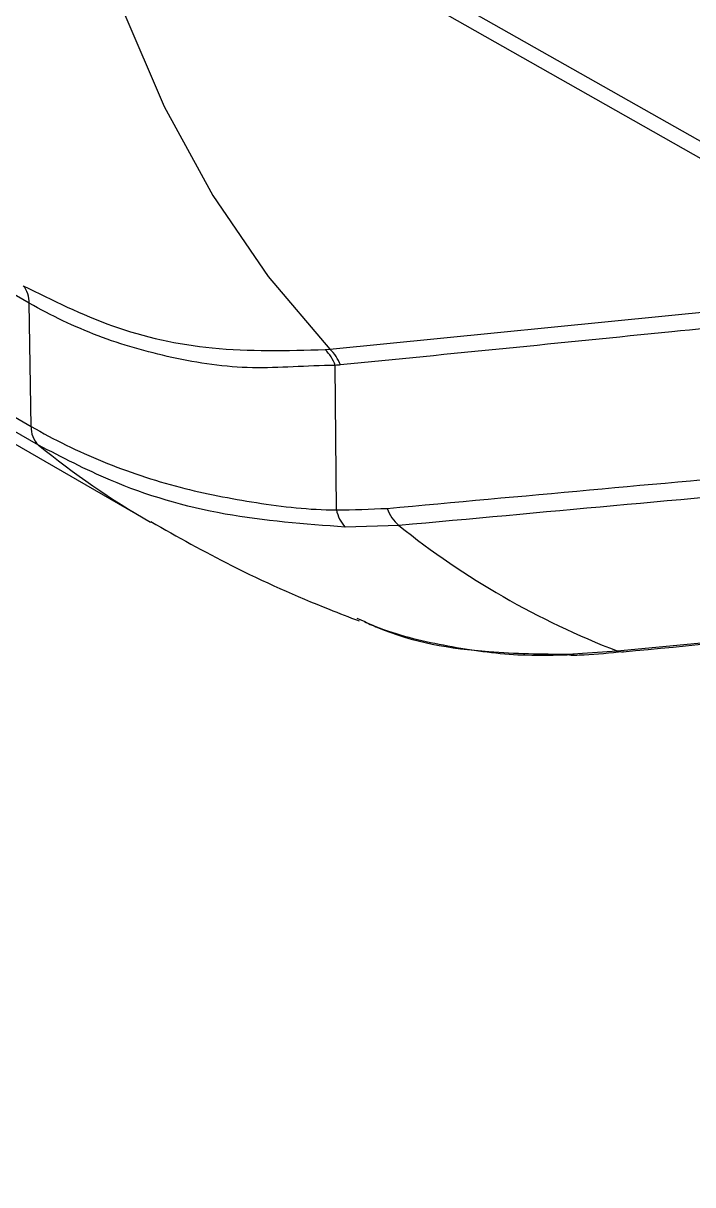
# Model space of a CAD drawing. Extents: x 11 to 120, y 2 to 94.
# Drawn here: x 20.848 to 21.77, y 70.063 to 71.662 of the extents above; entities that cross this region are included whole.
import ezdxf

# ---------------------------------------------------------------- set-up
doc = ezdxf.new("R2010")
doc.units = 0
doc.header["$MEASUREMENT"] = 0
doc.layers.add('OBJECT', color=7, linetype='CONTINUOUS')

msp = doc.modelspace()

# ---------------------------------------------------------------- linework, layer by layer
at = {"layer": 'OBJECT'}
for p, q in [((20.8563, 71.277), (20.2576, 71.6226)), ((20.185, 71.4962), (20.8589, 71.1072)), ((20.869, 71.0815), (20.1951, 71.4705)), ((20.3494, 71.3642), (21.0233, 70.9752)), ((21.2703, 71.2136), (22.0982, 71.2962)), ((20.8589, 71.1072), (20.8563, 71.277)), ((21.2637, 71.213), (21.2703, 71.2136)), ((21.2792, 70.9923), (21.2776, 71.1911)), ((21.3653, 70.9708), (21.2914, 70.9686)), ((21.6655, 70.7982), (22.5325, 70.8817)), ((21.3072, 70.8434), (21.3183, 70.8384)), ((21.598, 70.7935), (21.6655, 70.7982)), ((21.6738, 70.7969), (21.6745, 70.797))]:
    msp.add_line(p, q, dxfattribs=at)
at = {"layer": 'OBJECT', "flags": 128}
for points in [[(20.8506, 72.4778), (20.8568, 72.3029), (20.8734, 72.135), (20.9004, 71.9748), (20.9377, 71.8231), (20.9851, 71.6804), (21.0423, 71.5476), (21.1091, 71.4251), (21.1852, 71.3136), (21.2703, 71.2136)], [(20.973, 71.9571), (21.1376, 71.8639), (21.8428, 71.4646), (24.3174, 70.0637)], [(21.0338, 71.8994), (21.7015, 71.521), (24.3426, 70.0247)]]:
    msp.add_lwpolyline(points, dxfattribs=at)
at = {"layer": 'OBJECT'}
for centre, radius, start, end in [((20.8217, 71.2785), 0.0346, 357.5778, 40.3881), ((21.2232, 71.172), 0.0576, 19.4043, 45.3776), ((21.2301, 71.1717), 0.0581, 20.2232, 46.1808), ((20.8916, 71.1053), 0.0328, 176.702, 226.3597), ((21.613, 71.9962), 1.179, 230.873, 239.9834), ((21.3277, 71.0022), 0.0495, 191.621, 222.8545), ((21.4002, 71.012), 0.054, 199.0948, 229.7867), ((22.0688, 71.8474), 1.124, 231.2501, 248.974), ((21.6058, 70.8151), 0.023, 250.2808, 272.2286), ((21.6724, 70.8139), 0.017, 246.4807, 275.0052)]:
    msp.add_arc(centre, radius, start, end, dxfattribs=at)
for points, knots in [([(20.8481, 71.3009), (20.8883, 71.2809), (20.9698, 71.2402), (21.1106, 71.2089), (21.2115, 71.2116), (21.2637, 71.213)], [0, 0, 0, 0, 0.3191048, 0.6474945, 1, 1, 1, 1]), ([(21.2776, 71.1911), (21.2776, 71.1911), (21.2376, 71.1911), (21.1637, 71.1833), (21.053, 71.1996), (20.9501, 71.2293), (20.8866, 71.2595), (20.8563, 71.277), (20.8563, 71.277)], [0, 0, 0, 0, 0.0000044, 0.254675, 0.509348, 0.7546722, 0.9999955, 1, 1, 1, 1]), ([(22.1319, 71.2771), (22.0016, 71.2638), (21.7191, 71.2351), (21.4367, 71.2069), (21.2846, 71.1918)], [0, 0, 0, 0, 0.461524, 1, 1, 1, 1]), ([(21.2846, 71.1918), (21.2822, 71.1917), (21.2798, 71.1916), (21.2776, 71.1911), (21.2776, 71.1911)], [0, 0, 0, 0, 0.99969, 1, 1, 1, 1]), ([(20.8589, 71.1072), (20.8589, 71.1072), (20.8903, 71.089), (20.9562, 71.0569), (21.0605, 71.0219), (21.1683, 71.0011), (21.242, 70.9923), (21.2792, 70.9923), (21.2792, 70.9923)], [0, 0, 0, 0, 0.000005, 0.2589, 0.517796, 0.758901, 0.999996, 1, 1, 1, 1]), ([(21.2914, 70.9686), (21.2355, 70.9727), (21.1221, 70.9812), (20.9813, 71.023), (20.9015, 71.0646), (20.869, 71.0815)], [0, 0, 0, 0, 0.3653922, 0.741453, 1, 1, 1, 1]), ([(21.3491, 70.9944), (21.5347, 71.0113), (21.8964, 71.0443), (22.2585, 71.0771), (22.4349, 71.0931)], [0, 0, 0, 0, 0.513008, 1, 1, 1, 1]), ([(22.4789, 71.0725), (22.4479, 71.0697), (22.2737, 71.0537), (21.9023, 71.02), (21.5623, 70.9888), (21.3653, 70.9708)], [0, 0, 0, 0, 0.083466, 0.469044, 1, 1, 1, 1]), ([(21.2792, 70.9923), (21.2792, 70.9923), (21.3029, 70.9923), (21.326, 70.9933), (21.3491, 70.9944)], [0, 0, 0, 0, 0.000029, 1, 1, 1, 1]), ([(21.0236, 70.9761), (21.0604, 70.9554), (21.14, 70.9105), (21.2372, 70.8677), (21.2967, 70.8447), (21.3104, 70.8395)], [0, 0, 0, 0, 0.397831, 0.861449, 1, 1, 1, 1]), ([(21.6738, 70.7969), (21.7656, 70.8057), (22.053, 70.8332), (22.3399, 70.8611), (22.5353, 70.8801)], [0, 0, 0, 0, 0.319363, 1, 1, 1, 1]), ([(21.3183, 70.8384), (21.3241, 70.8357), (21.3778, 70.811), (21.4732, 70.7951), (21.5617, 70.794), (21.598, 70.7935)], [0, 0, 0, 0, 0.066661, 0.617348, 1, 1, 1, 1]), ([(21.3184, 70.8377), (21.325, 70.835), (21.3618, 70.8198), (21.4323, 70.804), (21.5224, 70.7908), (21.5807, 70.7924), (21.6066, 70.7931)], [0, 0, 0, 0, 0.072357, 0.404348, 0.735713, 1, 1, 1, 1]), ([(21.6069, 70.7924), (21.6113, 70.7925), (21.6327, 70.7932), (21.656, 70.7956), (21.6744, 70.7975)], [0, 0, 0, 0, 0.20903, 1, 1, 1, 1])]:
    msp.add_open_spline(points, degree=3, knots=knots, dxfattribs=at)

doc.saveas('drawing.dxf')
